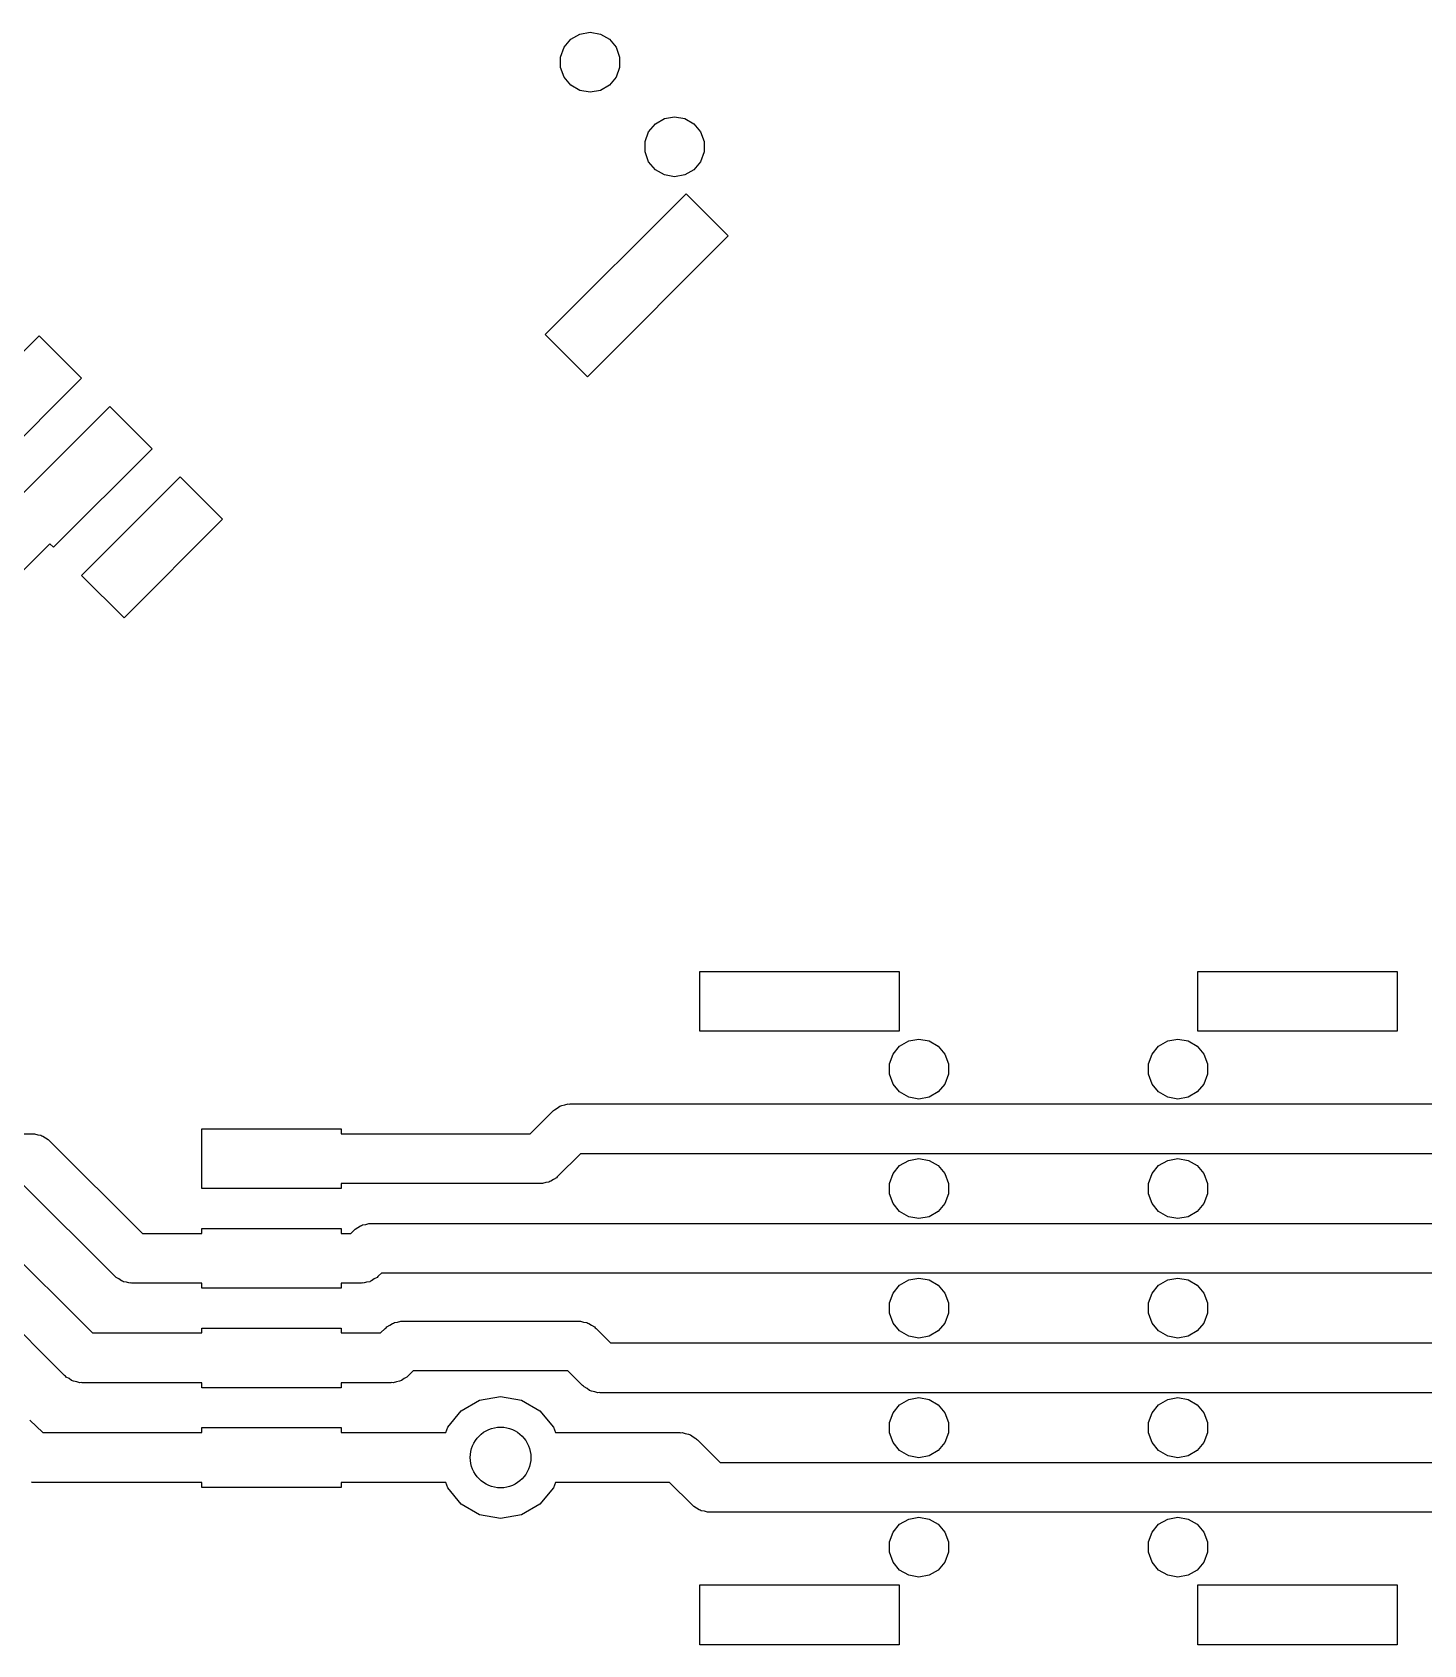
# Model space of a CAD drawing. Extents: x 77.9 to 119.8, y -117.2 to -80.9.
# Drawn here: x 106.4 to 113.38, y -101.69 to -93.6 of the extents above; entities that cross this region are included whole.
import ezdxf

# ---------------------------------------------------------------- set-up
doc = ezdxf.new("R2010")
doc.units = 0
doc.header["$MEASUREMENT"] = 0
doc.layers.add('BLACK', color=7, linetype='CONTINUOUS')

msp = doc.modelspace()

# ---------------------------------------------------------------- linework, layer by layer
at = {"layer": 'Black'}
for p, q in [((109.069, -93.6709), (109.102, -93.6308)), ((109.102, -93.6308), (109.148, -93.6047)), ((109.148, -93.6047), (109.199, -93.5956)), ((109.199, -93.5956), (109.251, -93.6047)), ((109.251, -93.6047), (109.296, -93.6308)), ((109.296, -93.6308), (109.33, -93.6709)), ((109.051, -93.72), (109.069, -93.6709)), ((109.051, -93.7723), (109.051, -93.72)), ((109.33, -93.6709), (109.347, -93.72)), ((109.347, -93.72), (109.347, -93.7723)), ((109.069, -93.8215), (109.051, -93.7723)), ((109.347, -93.7723), (109.33, -93.8215)), ((109.102, -93.8615), (109.069, -93.8215)), ((109.148, -93.8877), (109.102, -93.8615)), ((109.199, -93.8968), (109.148, -93.8877)), ((109.251, -93.8877), (109.199, -93.8968)), ((109.296, -93.8615), (109.251, -93.8877)), ((109.33, -93.8215), (109.296, -93.8615)), ((109.493, -94.0952), (109.527, -94.0551)), ((109.527, -94.0551), (109.572, -94.029)), ((109.572, -94.029), (109.623, -94.0199)), ((109.623, -94.0199), (109.675, -94.029)), ((109.675, -94.029), (109.72, -94.0551)), ((109.72, -94.0551), (109.754, -94.0952)), ((109.475, -94.1443), (109.493, -94.0952)), ((109.754, -94.0952), (109.772, -94.1443)), ((109.475, -94.1966), (109.475, -94.1443)), ((109.493, -94.2457), (109.475, -94.1966)), ((109.772, -94.1966), (109.754, -94.2457)), ((109.772, -94.1443), (109.772, -94.1966)), ((109.527, -94.2858), (109.493, -94.2457)), ((109.572, -94.3119), (109.527, -94.2858)), ((109.72, -94.2858), (109.675, -94.3119)), ((109.754, -94.2457), (109.72, -94.2858)), ((109.623, -94.321), (109.572, -94.3119)), ((109.675, -94.3119), (109.623, -94.321)), ((108.974, -95.1132), (109.681, -94.4061)), ((109.681, -94.4061), (109.893, -94.6182)), ((109.893, -94.6182), (109.186, -95.3253)), ((105.94, -95.6153), (106.435, -95.1203)), ((106.435, -95.1203), (106.647, -95.3324)), ((109.186, -95.3253), (108.974, -95.1132)), ((106.647, -95.3324), (106.153, -95.8274)), ((106.294, -95.9688), (106.789, -95.4738)), ((106.789, -95.4738), (107.001, -95.686)), ((107.001, -95.686), (106.506, -96.1809)), ((106.647, -96.3224), (107.142, -95.8274)), ((107.142, -95.8274), (107.355, -96.0395)), ((107.355, -96.0395), (106.86, -96.5345)), ((106.488, -96.1633), (103.813, -98.8384)), ((106.506, -96.1809), (106.488, -96.1633)), ((106.86, -96.5345), (106.647, -96.3224)), ((109.75, -98.61), (109.75, -98.31)), ((109.75, -98.31), (110.75, -98.31)), ((110.75, -98.31), (110.75, -98.61)), ((112.25, -98.61), (112.25, -98.31)), ((112.25, -98.31), (113.25, -98.31)), ((113.25, -98.31), (113.25, -98.61)), ((110.75, -98.61), (109.75, -98.61)), ((110.753, -98.6847), (110.799, -98.6585)), ((110.799, -98.6585), (110.85, -98.6494)), ((110.85, -98.6494), (110.902, -98.6585)), ((110.902, -98.6585), (110.947, -98.6847)), ((112.053, -98.6847), (112.099, -98.6585)), ((112.099, -98.6585), (112.15, -98.6494)), ((112.15, -98.6494), (112.201, -98.6585)), ((112.201, -98.6585), (112.247, -98.6847)), ((113.25, -98.61), (112.25, -98.61)), ((110.702, -98.7739), (110.72, -98.7247)), ((110.72, -98.7247), (110.753, -98.6847)), ((110.947, -98.6847), (110.98, -98.7247)), ((110.98, -98.7247), (110.998, -98.7739)), ((112.002, -98.7739), (112.02, -98.7247)), ((112.02, -98.7247), (112.053, -98.6847)), ((112.247, -98.6847), (112.28, -98.7247)), ((112.28, -98.7247), (112.298, -98.7739)), ((110.702, -98.8261), (110.702, -98.7739)), ((110.72, -98.8753), (110.702, -98.8261)), ((110.998, -98.8261), (110.98, -98.8753)), ((110.998, -98.7739), (110.998, -98.8261)), ((112.002, -98.8261), (112.002, -98.7739)), ((112.02, -98.8753), (112.002, -98.8261)), ((112.298, -98.8261), (112.28, -98.8753)), ((112.298, -98.7739), (112.298, -98.8261)), ((110.753, -98.9153), (110.72, -98.8753)), ((110.98, -98.8753), (110.947, -98.9153)), ((112.053, -98.9153), (112.02, -98.8753)), ((112.28, -98.8753), (112.247, -98.9153)), ((109.034, -98.9961), (109.047, -98.9867)), ((109.047, -98.9867), (109.052, -98.9853)), ((109.052, -98.9853), (109.057, -98.9825)), ((109.057, -98.9825), (109.073, -98.9797)), ((109.073, -98.9797), (109.089, -98.9755)), ((109.089, -98.9755), (109.095, -98.976)), ((109.095, -98.976), (109.1, -98.975)), ((109.1, -98.975), (114.05, -98.975)), ((110.799, -98.9415), (110.753, -98.9153)), ((110.85, -98.9506), (110.799, -98.9415)), ((110.902, -98.9415), (110.85, -98.9506)), ((110.947, -98.9153), (110.902, -98.9415)), ((112.099, -98.9415), (112.053, -98.9153)), ((112.15, -98.9506), (112.099, -98.9415)), ((112.201, -98.9415), (112.15, -98.9506)), ((112.247, -98.9153), (112.201, -98.9415)), ((108.898, -99.125), (109.012, -99.0116)), ((109.012, -99.0116), (109.016, -99.0085)), ((109.016, -99.0085), (109.02, -99.0042)), ((109.02, -99.0042), (109.034, -98.9961)), ((103.85, -99.125), (106.4, -99.125)), ((106.4, -99.125), (106.405, -99.126)), ((106.405, -99.126), (106.411, -99.1255)), ((106.411, -99.1255), (106.427, -99.1297)), ((106.427, -99.1297), (106.443, -99.1325)), ((106.443, -99.1325), (106.448, -99.1353)), ((106.448, -99.1353), (106.453, -99.1367)), ((106.453, -99.1367), (106.466, -99.1461)), ((106.466, -99.1461), (106.48, -99.1542)), ((106.48, -99.1542), (106.484, -99.1585)), ((107.25, -99.4), (107.25, -99.1)), ((107.25, -99.1), (107.95, -99.1)), ((107.95, -99.1), (107.95, -99.125)), ((107.95, -99.125), (108.898, -99.125)), ((106.484, -99.1585), (106.488, -99.1616)), ((106.488, -99.1616), (106.952, -99.625)), ((109.152, -99.225), (109.038, -99.3384)), ((113.998, -99.225), (109.152, -99.225)), ((110.72, -99.3247), (110.753, -99.2847)), ((110.753, -99.2847), (110.799, -99.2585)), ((110.799, -99.2585), (110.85, -99.2494)), ((110.85, -99.2494), (110.902, -99.2585)), ((110.902, -99.2585), (110.947, -99.2847)), ((110.947, -99.2847), (110.98, -99.3247)), ((112.02, -99.3247), (112.053, -99.2847)), ((112.053, -99.2847), (112.099, -99.2585)), ((112.099, -99.2585), (112.15, -99.2494)), ((112.15, -99.2494), (112.201, -99.2585)), ((112.201, -99.2585), (112.247, -99.2847)), ((112.247, -99.2847), (112.28, -99.3247)), ((106.812, -99.8384), (106.348, -99.375)), ((108.95, -99.375), (107.95, -99.375)), ((107.95, -99.375), (107.95, -99.4)), ((108.955, -99.374), (108.95, -99.375)), ((108.961, -99.3745), (108.955, -99.374)), ((108.977, -99.3703), (108.961, -99.3745)), ((108.993, -99.3675), (108.977, -99.3703)), ((108.998, -99.3647), (108.993, -99.3675)), ((109.003, -99.3633), (108.998, -99.3647)), ((109.016, -99.3539), (109.003, -99.3633)), ((109.03, -99.3458), (109.016, -99.3539)), ((109.034, -99.3415), (109.03, -99.3458)), ((109.038, -99.3384), (109.034, -99.3415)), ((110.702, -99.3739), (110.72, -99.3247)), ((110.702, -99.4261), (110.702, -99.3739)), ((110.98, -99.3247), (110.998, -99.3739)), ((110.998, -99.3739), (110.998, -99.4261)), ((112.002, -99.3739), (112.02, -99.3247)), ((112.002, -99.4261), (112.002, -99.3739)), ((112.28, -99.3247), (112.298, -99.3739)), ((112.298, -99.3739), (112.298, -99.4261)), ((107.95, -99.4), (107.25, -99.4)), ((110.72, -99.4753), (110.702, -99.4261)), ((110.753, -99.5153), (110.72, -99.4753)), ((110.98, -99.4753), (110.947, -99.5153)), ((110.998, -99.4261), (110.98, -99.4753)), ((112.02, -99.4753), (112.002, -99.4261)), ((112.053, -99.5153), (112.02, -99.4753)), ((112.28, -99.4753), (112.247, -99.5153)), ((112.298, -99.4261), (112.28, -99.4753)), ((110.799, -99.5415), (110.753, -99.5153)), ((110.85, -99.5506), (110.799, -99.5415)), ((110.902, -99.5415), (110.85, -99.5506)), ((110.947, -99.5153), (110.902, -99.5415)), ((112.099, -99.5415), (112.053, -99.5153)), ((112.15, -99.5506), (112.099, -99.5415)), ((112.201, -99.5415), (112.15, -99.5506)), ((112.247, -99.5153), (112.201, -99.5415)), ((106.952, -99.625), (107.25, -99.625)), ((107.25, -99.625), (107.25, -99.6)), ((107.25, -99.6), (107.95, -99.6)), ((107.95, -99.6), (107.95, -99.625)), ((107.95, -99.625), (107.998, -99.625)), ((107.998, -99.625), (108.012, -99.6116)), ((108.012, -99.6116), (108.016, -99.6085)), ((108.016, -99.6085), (108.02, -99.6042)), ((108.02, -99.6042), (108.034, -99.5961)), ((108.034, -99.5961), (108.047, -99.5867)), ((108.047, -99.5867), (108.052, -99.5853)), ((108.052, -99.5853), (108.057, -99.5825)), ((108.057, -99.5825), (108.073, -99.5797)), ((108.073, -99.5797), (108.089, -99.5755)), ((108.089, -99.5755), (108.095, -99.576)), ((108.095, -99.576), (108.1, -99.575)), ((108.1, -99.575), (114.05, -99.575)), ((106.238, -99.6616), (106.702, -100.125)), ((106.562, -100.338), (106.098, -99.875)), ((106.816, -99.8415), (106.812, -99.8384)), ((106.82, -99.8458), (106.816, -99.8415)), ((106.834, -99.8539), (106.82, -99.8458)), ((106.847, -99.8633), (106.834, -99.8539)), ((106.852, -99.8647), (106.847, -99.8633)), ((106.857, -99.8675), (106.852, -99.8647)), ((106.873, -99.8703), (106.857, -99.8675)), ((106.889, -99.8745), (106.873, -99.8703)), ((106.895, -99.874), (106.889, -99.8745)), ((106.9, -99.875), (106.895, -99.874)), ((107.25, -99.875), (106.9, -99.875)), ((107.25, -99.9), (107.25, -99.875)), ((108.05, -99.875), (107.95, -99.875)), ((107.95, -99.875), (107.95, -99.9)), ((108.055, -99.874), (108.05, -99.875)), ((108.061, -99.8745), (108.055, -99.874)), ((108.077, -99.8703), (108.061, -99.8745)), ((108.093, -99.8675), (108.077, -99.8703)), ((108.098, -99.8647), (108.093, -99.8675)), ((108.103, -99.8633), (108.098, -99.8647)), ((108.116, -99.8539), (108.103, -99.8633)), ((108.13, -99.8458), (108.116, -99.8539)), ((108.134, -99.8415), (108.13, -99.8458)), ((108.138, -99.8384), (108.134, -99.8415)), ((108.152, -99.825), (108.138, -99.8384)), ((113.998, -99.825), (108.152, -99.825)), ((110.72, -99.9247), (110.753, -99.8847)), ((110.753, -99.8847), (110.799, -99.8585)), ((110.799, -99.8585), (110.85, -99.8494)), ((110.85, -99.8494), (110.902, -99.8585)), ((110.902, -99.8585), (110.947, -99.8847)), ((110.947, -99.8847), (110.98, -99.9247)), ((112.02, -99.9247), (112.053, -99.8847)), ((112.053, -99.8847), (112.099, -99.8585)), ((112.099, -99.8585), (112.15, -99.8494)), ((112.15, -99.8494), (112.201, -99.8585)), ((112.201, -99.8585), (112.247, -99.8847)), ((112.247, -99.8847), (112.28, -99.9247)), ((107.95, -99.9), (107.25, -99.9)), ((110.702, -99.9739), (110.72, -99.9247)), ((110.98, -99.9247), (110.998, -99.9739)), ((112.002, -99.9739), (112.02, -99.9247)), ((112.28, -99.9247), (112.298, -99.9739)), ((110.702, -100.026), (110.702, -99.9739)), ((110.72, -100.075), (110.702, -100.026)), ((110.998, -100.026), (110.98, -100.075)), ((110.998, -99.9739), (110.998, -100.026)), ((112.002, -100.026), (112.002, -99.9739)), ((112.02, -100.075), (112.002, -100.026)), ((112.298, -100.026), (112.28, -100.075)), ((112.298, -99.9739), (112.298, -100.026)), ((106.702, -100.125), (107.25, -100.125)), ((107.25, -100.125), (107.25, -100.1)), ((107.25, -100.1), (107.95, -100.1)), ((107.95, -100.1), (107.95, -100.125)), ((107.95, -100.125), (108.148, -100.125)), ((108.148, -100.125), (108.171, -100.102)), ((108.171, -100.102), (108.176, -100.099)), ((108.176, -100.099), (108.179, -100.094)), ((108.179, -100.094), (108.194, -100.086)), ((108.194, -100.086), (108.207, -100.077)), ((108.207, -100.077), (108.212, -100.075)), ((108.212, -100.075), (108.217, -100.073)), ((108.217, -100.073), (108.233, -100.07)), ((108.233, -100.07), (108.249, -100.066)), ((108.249, -100.066), (108.254, -100.066)), ((108.254, -100.066), (108.26, -100.065)), ((108.26, -100.065), (109.14, -100.065)), ((109.14, -100.065), (109.146, -100.066)), ((109.146, -100.066), (109.151, -100.066)), ((109.151, -100.066), (109.167, -100.07)), ((109.167, -100.07), (109.183, -100.073)), ((109.183, -100.073), (109.188, -100.075)), ((109.188, -100.075), (109.193, -100.077)), ((109.193, -100.077), (109.206, -100.086)), ((109.206, -100.086), (109.221, -100.094)), ((109.221, -100.094), (109.224, -100.099)), ((109.224, -100.099), (109.229, -100.102)), ((109.229, -100.102), (109.302, -100.175)), ((110.753, -100.115), (110.72, -100.075)), ((110.799, -100.141), (110.753, -100.115)), ((110.947, -100.115), (110.902, -100.141)), ((110.98, -100.075), (110.947, -100.115)), ((112.053, -100.115), (112.02, -100.075)), ((112.099, -100.141), (112.053, -100.115)), ((112.247, -100.115), (112.201, -100.141)), ((112.28, -100.075), (112.247, -100.115)), ((109.302, -100.175), (113.898, -100.175)), ((110.85, -100.151), (110.799, -100.141)), ((110.902, -100.141), (110.85, -100.151)), ((112.15, -100.151), (112.099, -100.141)), ((112.201, -100.141), (112.15, -100.151)), ((106.566, -100.342), (106.562, -100.338)), ((106.57, -100.346), (106.566, -100.342)), ((106.584, -100.354), (106.57, -100.346)), ((106.597, -100.363), (106.584, -100.354)), ((106.602, -100.365), (106.597, -100.363)), ((106.607, -100.367), (106.602, -100.365)), ((106.623, -100.37), (106.607, -100.367)), ((106.639, -100.375), (106.623, -100.37)), ((108.227, -100.37), (108.211, -100.375)), ((108.243, -100.367), (108.227, -100.37)), ((108.248, -100.365), (108.243, -100.367)), ((108.253, -100.363), (108.248, -100.365)), ((108.266, -100.354), (108.253, -100.363)), ((108.28, -100.346), (108.266, -100.354)), ((108.284, -100.342), (108.28, -100.346)), ((108.288, -100.338), (108.284, -100.342)), ((108.312, -100.315), (108.288, -100.338)), ((109.088, -100.315), (108.312, -100.315)), ((109.162, -100.388), (109.088, -100.315)), ((106.645, -100.374), (106.639, -100.375)), ((106.65, -100.375), (106.645, -100.374)), ((107.25, -100.375), (106.65, -100.375)), ((107.25, -100.4), (107.25, -100.375)), ((107.95, -100.4), (107.25, -100.4)), ((108.2, -100.375), (107.95, -100.375)), ((107.95, -100.375), (107.95, -100.4)), ((108.205, -100.374), (108.2, -100.375)), ((108.211, -100.375), (108.205, -100.374)), ((108.645, -100.462), (108.75, -100.444)), ((108.75, -100.444), (108.855, -100.462)), ((109.166, -100.392), (109.162, -100.388)), ((109.17, -100.396), (109.166, -100.392)), ((109.184, -100.404), (109.17, -100.396)), ((109.197, -100.413), (109.184, -100.404)), ((109.202, -100.415), (109.197, -100.413)), ((109.207, -100.417), (109.202, -100.415)), ((109.223, -100.42), (109.207, -100.417)), ((109.239, -100.425), (109.223, -100.42)), ((109.245, -100.424), (109.239, -100.425)), ((109.25, -100.425), (109.245, -100.424)), ((113.95, -100.425), (109.25, -100.425)), ((110.799, -100.459), (110.85, -100.449)), ((110.85, -100.449), (110.902, -100.459)), ((112.099, -100.459), (112.15, -100.449)), ((112.15, -100.449), (112.201, -100.459)), ((108.485, -100.597), (108.553, -100.516)), ((108.553, -100.516), (108.645, -100.462)), ((108.855, -100.462), (108.947, -100.516)), ((108.947, -100.516), (109.015, -100.597)), ((110.702, -100.574), (110.72, -100.525)), ((110.72, -100.525), (110.753, -100.485)), ((110.753, -100.485), (110.799, -100.459)), ((110.902, -100.459), (110.947, -100.485)), ((110.947, -100.485), (110.98, -100.525)), ((110.98, -100.525), (110.998, -100.574)), ((112.002, -100.574), (112.02, -100.525)), ((112.02, -100.525), (112.053, -100.485)), ((112.053, -100.485), (112.099, -100.459)), ((112.201, -100.459), (112.247, -100.485)), ((112.247, -100.485), (112.28, -100.525)), ((112.28, -100.525), (112.298, -100.574)), ((106.388, -100.562), (106.452, -100.625)), ((107.25, -100.625), (107.25, -100.6)), ((107.25, -100.6), (107.95, -100.6)), ((107.95, -100.6), (107.95, -100.625)), ((108.475, -100.625), (108.485, -100.597)), ((109.015, -100.597), (109.025, -100.625)), ((110.702, -100.626), (110.702, -100.574)), ((110.998, -100.574), (110.998, -100.626)), ((112.002, -100.626), (112.002, -100.574)), ((112.298, -100.574), (112.298, -100.626)), ((106.452, -100.625), (107.25, -100.625)), ((107.95, -100.625), (108.475, -100.625)), ((109.025, -100.625), (109.65, -100.625)), ((109.65, -100.625), (109.655, -100.626)), ((109.655, -100.626), (109.661, -100.625)), ((109.661, -100.625), (109.677, -100.63)), ((109.677, -100.63), (109.693, -100.633)), ((109.693, -100.633), (109.698, -100.635)), ((109.698, -100.635), (109.703, -100.637)), ((109.703, -100.637), (109.716, -100.646)), ((109.716, -100.646), (109.73, -100.654)), ((109.73, -100.654), (109.734, -100.658)), ((109.734, -100.658), (109.738, -100.662)), ((109.738, -100.662), (109.852, -100.775)), ((110.72, -100.675), (110.702, -100.626)), ((110.753, -100.715), (110.72, -100.675)), ((110.98, -100.675), (110.947, -100.715)), ((110.998, -100.626), (110.98, -100.675)), ((112.02, -100.675), (112.002, -100.626)), ((112.053, -100.715), (112.02, -100.675)), ((112.28, -100.675), (112.247, -100.715)), ((112.298, -100.626), (112.28, -100.675)), ((109.852, -100.775), (113.969, -100.775)), ((110.799, -100.741), (110.753, -100.715)), ((110.85, -100.751), (110.799, -100.741)), ((110.902, -100.741), (110.85, -100.751)), ((110.947, -100.715), (110.902, -100.741)), ((112.099, -100.741), (112.053, -100.715)), ((112.15, -100.751), (112.099, -100.741)), ((112.201, -100.741), (112.15, -100.751)), ((112.247, -100.715), (112.201, -100.741)), ((106.4, -100.875), (106.395, -100.874)), ((107.25, -100.875), (106.4, -100.875)), ((107.25, -100.9), (107.25, -100.875)), ((107.95, -100.9), (107.25, -100.9)), ((108.475, -100.875), (107.95, -100.875)), ((107.95, -100.875), (107.95, -100.9)), ((108.485, -100.903), (108.475, -100.875)), ((108.553, -100.984), (108.485, -100.903)), ((109.015, -100.903), (108.947, -100.984)), ((109.025, -100.875), (109.015, -100.903)), ((109.598, -100.875), (109.025, -100.875)), ((109.712, -100.988), (109.598, -100.875)), ((108.645, -101.038), (108.553, -100.984)), ((108.947, -100.984), (108.855, -101.038)), ((109.716, -100.992), (109.712, -100.988)), ((109.72, -100.996), (109.716, -100.992)), ((109.734, -101.004), (109.72, -100.996)), ((109.747, -101.013), (109.734, -101.004)), ((109.752, -101.015), (109.747, -101.013)), ((109.757, -101.017), (109.752, -101.015)), ((109.773, -101.02), (109.757, -101.017)), ((108.75, -101.056), (108.645, -101.038)), ((108.855, -101.038), (108.75, -101.056)), ((109.789, -101.025), (109.773, -101.02)), ((109.795, -101.024), (109.789, -101.025)), ((109.8, -101.025), (109.795, -101.024)), ((113.917, -101.025), (109.8, -101.025)), ((110.72, -101.125), (110.753, -101.085)), ((110.753, -101.085), (110.799, -101.059)), ((110.799, -101.059), (110.85, -101.049)), ((110.85, -101.049), (110.902, -101.059)), ((110.902, -101.059), (110.947, -101.085)), ((110.947, -101.085), (110.98, -101.125)), ((112.02, -101.125), (112.053, -101.085)), ((112.053, -101.085), (112.099, -101.059)), ((112.099, -101.059), (112.15, -101.049)), ((112.15, -101.049), (112.201, -101.059)), ((112.201, -101.059), (112.247, -101.085)), ((112.247, -101.085), (112.28, -101.125)), ((110.702, -101.174), (110.72, -101.125)), ((110.702, -101.226), (110.702, -101.174)), ((110.98, -101.125), (110.998, -101.174)), ((110.998, -101.174), (110.998, -101.226)), ((112.002, -101.174), (112.02, -101.125)), ((112.002, -101.226), (112.002, -101.174)), ((112.28, -101.125), (112.298, -101.174)), ((112.298, -101.174), (112.298, -101.226)), ((110.72, -101.275), (110.702, -101.226)), ((110.998, -101.226), (110.98, -101.275)), ((112.02, -101.275), (112.002, -101.226)), ((112.298, -101.226), (112.28, -101.275)), ((110.753, -101.315), (110.72, -101.275)), ((110.799, -101.341), (110.753, -101.315)), ((110.85, -101.351), (110.799, -101.341)), ((110.902, -101.341), (110.85, -101.351)), ((110.947, -101.315), (110.902, -101.341)), ((110.98, -101.275), (110.947, -101.315)), ((112.053, -101.315), (112.02, -101.275)), ((112.099, -101.341), (112.053, -101.315)), ((112.15, -101.351), (112.099, -101.341)), ((112.201, -101.341), (112.15, -101.351)), ((112.247, -101.315), (112.201, -101.341)), ((112.28, -101.275), (112.247, -101.315)), ((109.75, -101.69), (109.75, -101.39)), ((109.75, -101.39), (110.75, -101.39)), ((110.75, -101.39), (110.75, -101.69)), ((112.25, -101.69), (112.25, -101.39)), ((112.25, -101.39), (113.25, -101.39)), ((113.25, -101.39), (113.25, -101.69)), ((110.75, -101.69), (109.75, -101.69)), ((113.25, -101.69), (112.25, -101.69))]:
    msp.add_line(p, q, dxfattribs=at)
msp.add_circle((108.75, -100.75), 0.1524, dxfattribs=at)

doc.saveas('drawing.dxf')
